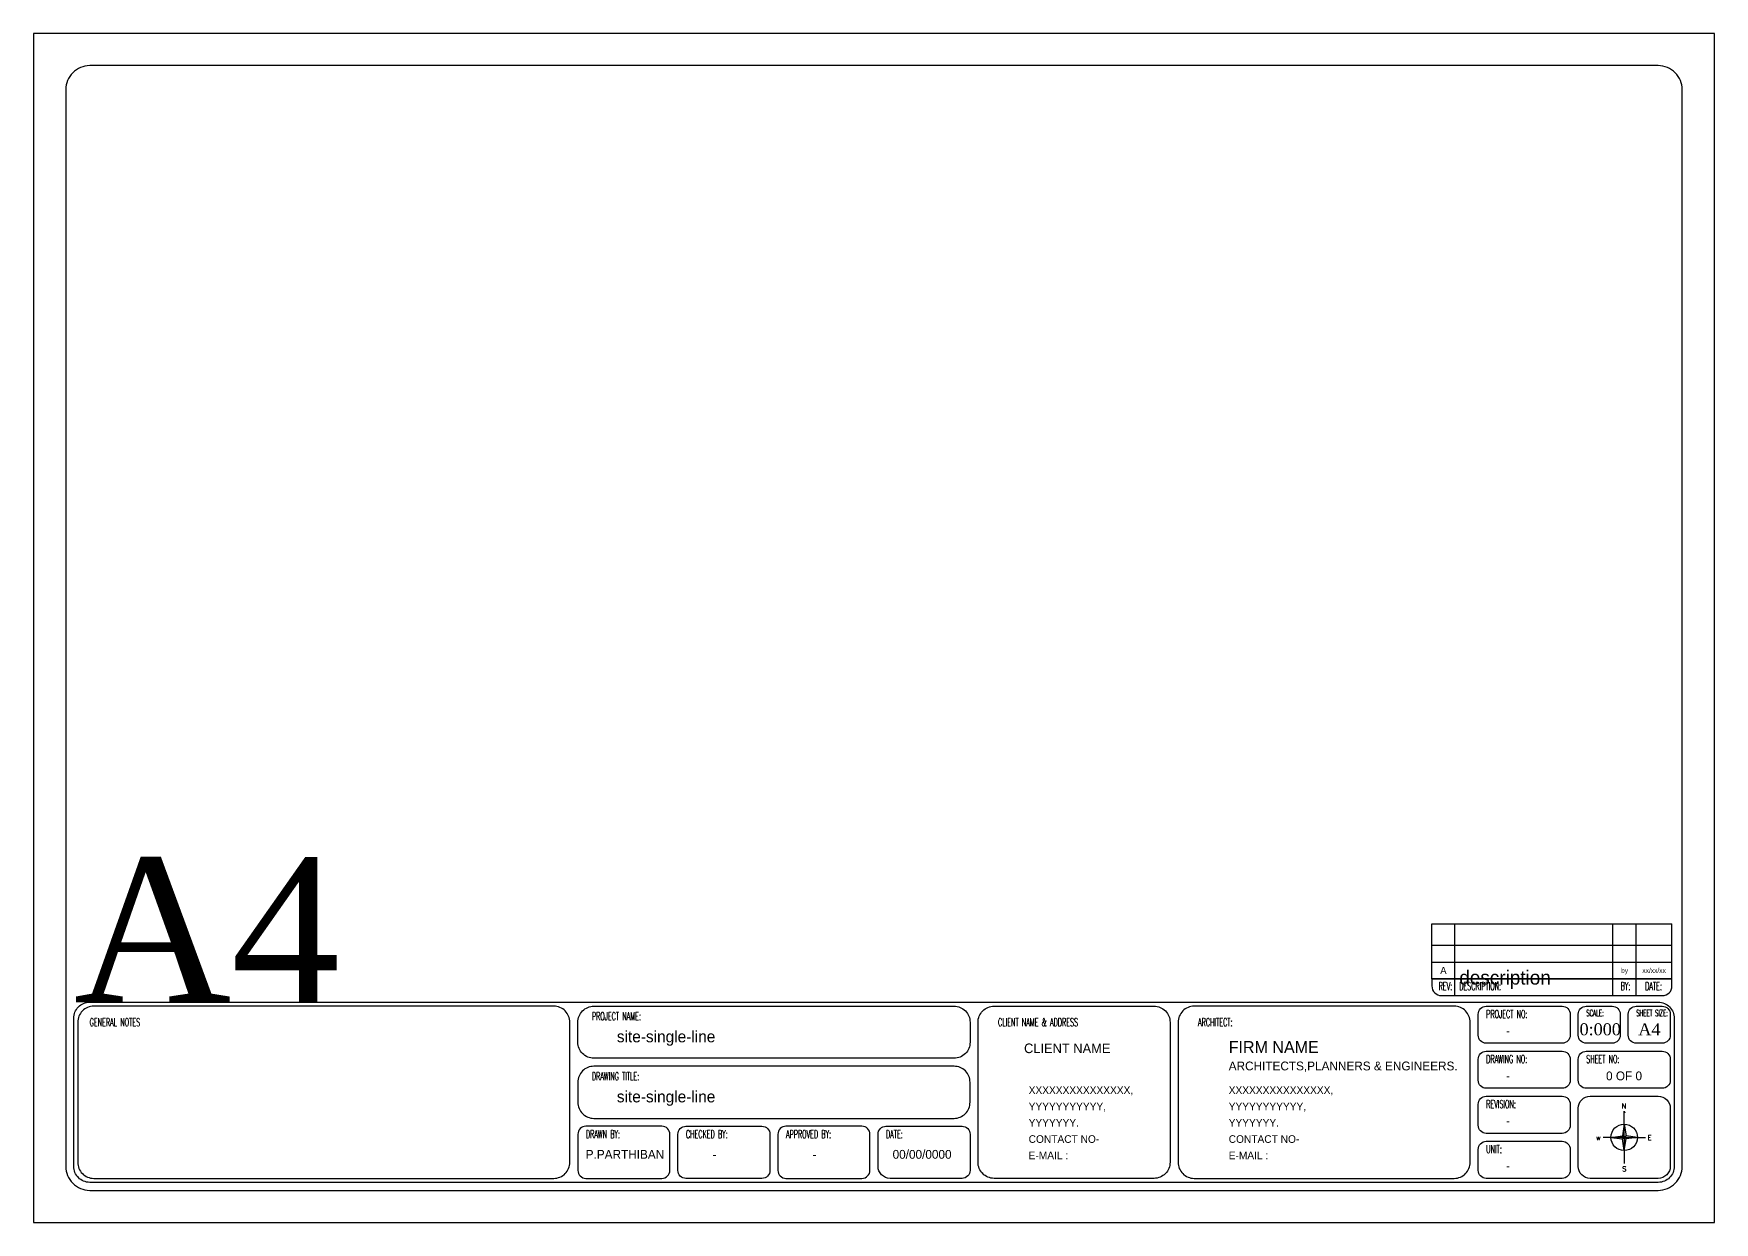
# Model space of a CAD drawing. Header units: millimetres. Extents: x 120 to 8770, y -9 to 2034.
# Drawn here: x 3590.8 to 3887.8, y -8.7 to 201.3 of the extents above; entities that cross this region are included whole.
import ezdxf
from ezdxf.enums import TextEntityAlignment as Align

# ---------------------------------------------------------------- set-up
doc = ezdxf.new("R2018")
doc.units = ezdxf.units.MM
doc.header["$MEASUREMENT"] = 0
for name, color, linetype in [('FENCE', 7, 'Continuous'), ('POWER', 40, 'Continuous'), ('TEXT', 4, 'Continuous')]:
    doc.layers.add(name, color=color, linetype=linetype)
doc.styles.add('romans', font='romans.shx', dxfattribs={"width": 0.5, "height": 8})
doc.styles.add('RT', font='romant.shx')
doc.styles.add('TNR', font='times.ttf')
doc.styles.add('YS TEXT', font='GOTHIC.TTF')

# ---------------------------------------------------------------- blocks, each defined once
blk = doc.blocks.new('A$C6670421E')
at = {"layer": 'FENCE', "linetype": 'Continuous'}
h = blk.add_hatch(color=256, dxfattribs=at)
h.paths.add_polyline_path([(934, 1023), (878, 1068), (878, 652)])
h.paths.add_polyline_path([(1294, 1068), (934, 1114), (878, 1068)])
h.paths.add_polyline_path([(878, 1484), (821, 1114), (878, 1068)])
h.paths.add_polyline_path([(821, 1023), (878, 1068), (462, 1068)])
at = {"layer": 'FENCE'}
for p, q in [((878, 1068), (878, 652)), ((878, 652), (878, 247))]:
    blk.add_line(p, q, dxfattribs=at)
blk.add_circle((878, 1068), 416, dxfattribs=at)
at = {"layer": 'POWER'}
for p, q in [((878, 1890), (860, 1836)), ((878, 1484), (878, 1890)), ((878, 1890), (896, 1836)), ((462, 1068), (215, 1068)), ((462, 1068), (215, 1068)), ((462, 1068), (821, 1114)), ((462, 1068), (821, 1023)), ((878, 1068), (462, 1068)), ((878, 1484), (821, 1114)), ((821, 1114), (878, 1068)), ((821, 1023), (878, 1068)), ((878, 1484), (934, 1114)), ((878, 1068), (878, 1484)), ((934, 1114), (878, 1068)), ((878, 1068), (1294, 1068)), ((934, 1023), (878, 1068)), ((1294, 1068), (934, 1114)), ((1294, 1068), (934, 1023)), ((1294, 1068), (1541, 1068)), ((1294, 1068), (1541, 1068))]:
    blk.add_line(p, q, dxfattribs=at)
at = {"layer": 'TEXT'}
for q in [(821, 1023), (934, 1023)]:
    blk.add_line((878, 652), q, dxfattribs=at)
at = {"layer": 'TEXT', "style": 'RT'}
for s, p in [('N', (797, 1972)), ('w', (-7, 977)), ('E', (1610, 977)), ('S', (809, 0))]:
    blk.add_text(s, height=158, dxfattribs=at).set_placement(p)
blk = doc.blocks.new('A4L1')
for p, q in [((247.08, 52.75), (289.5, 52.75)), ((247.08, 45.98), (247.08, 52.75)), ((247.08, 52.75), (289.5, 52.75)), ((251.15, 45.98), (251.15, 52.75)), ((279.07, 45.98), (279.07, 52.75)), ((283.2, 45.98), (283.2, 52.75)), ((289.5, 45.98), (289.5, 52.75)), ((247.08, 48.95), (289.5, 48.95)), ((247.08, 45.98), (289.5, 45.98)), ((247.08, 43.01), (247.08, 45.98)), ((247.08, 45.98), (289.5, 45.98)), ((251.15, 43.01), (251.15, 45.98)), ((279.07, 43.01), (279.07, 45.98)), ((283.2, 43.01), (283.2, 45.98)), ((289.5, 43.01), (289.5, 45.98)), ((247.08, 43.01), (289.5, 43.01))]:
    blk.add_line(p, q)
at = {"linetype": 'Continuous'}
for p, q in [((289.5, 43.01), (247.08, 43.01)), ((247.08, 43.01), (247.08, 41.76)), ((251.15, 40.07), (251.15, 43.01)), ((279.07, 40.07), (279.07, 43.01)), ((283.2, 40.07), (283.2, 43.01)), ((289.5, 41.76), (289.5, 43.01)), ((248.78, 40.07), (287.81, 40.07))]:
    blk.add_line(p, q, dxfattribs=at)
blk.add_lwpolyline([(0, 0), (297, 0), (297, 210), (0, 210)], close=True)
for points in [[(9.91, 5.66), (287.09, 5.66, 0.414214), (291.33, 9.9), (291.33, 200.1, 0.414214), (287.09, 204.34), (9.91, 204.34, 0.414214), (5.67, 200.1), (5.67, 9.9, 0.414214)], [(9.91, 38.89), (287.09, 38.89, -0.414214), (289.91, 36.06), (289.91, 9.9, -0.414214), (287.09, 7.07), (9.91, 7.07, -0.414214), (7.09, 9.9), (7.09, 36.06, -0.414214)], [(10.62, 7.78), (91.93, 7.78, 0.414214), (94.76, 10.61), (94.76, 35.35, 0.414214), (91.93, 38.18), (10.62, 38.18, 0.414214), (7.79, 35.35), (7.79, 10.61, 0.414214)], [(99, 38.18), (162.64, 38.18, -0.414214), (165.47, 35.35), (165.47, 31.82, -0.414214), (162.64, 28.99), (99, 28.99, -0.414214), (96.18, 31.82), (96.18, 35.35, -0.414214)], [(169.71, 38.18), (197.99, 38.18, -0.414214), (200.82, 35.35), (200.82, 10.61, -0.414214), (197.99, 7.78), (169.71, 7.78, -0.414214), (166.88, 10.61), (166.88, 35.35, -0.414214)], [(205.07, 7.78), (251.03, 7.78, 0.414214), (253.85, 10.61), (253.85, 35.35, 0.414214), (251.03, 38.18), (205.07, 38.18, 0.414214), (202.24, 35.35), (202.24, 10.61, 0.414214)], [(256.68, 38.18), (270.12, 38.18, -0.414214), (271.53, 36.77), (271.53, 33.06, -0.414214), (270.12, 31.64), (256.68, 31.64, -0.414214), (255.27, 33.06), (255.27, 36.77, -0.414214)], [(274.36, 38.18), (278.95, 38.18, -0.414214), (280.37, 36.77), (280.37, 33.06, -0.414214), (278.95, 31.64), (274.36, 31.64, -0.414214), (272.94, 33.06), (272.94, 36.77, -0.414214)], [(283.2, 38.18), (287.79, 38.18, -0.414214), (289.21, 36.77), (289.21, 33.06, -0.414214), (287.79, 31.64), (283.2, 31.64, -0.414214), (281.78, 33.06), (281.78, 36.77, -0.414214)], [(256.68, 30.23), (270.12, 30.23, -0.414214), (271.53, 28.81), (271.53, 25.1, -0.414214), (270.12, 23.69), (256.68, 23.69, -0.414214), (255.27, 25.1), (255.27, 28.81, -0.414214)], [(274.36, 30.23), (287.79, 30.23, -0.414214), (289.21, 28.81), (289.21, 25.1, -0.414214), (287.79, 23.69), (274.36, 23.69, -0.414214), (272.94, 25.1), (272.94, 28.81, -0.414214)], [(162.64, 27.58), (99, 27.58, 0.414214), (96.18, 24.75), (96.18, 21.21, 0.414214), (99, 18.38), (162.64, 18.38, 0.414214), (165.47, 21.21), (165.47, 24.75, 0.414214)], [(256.68, 22.27), (270.12, 22.27, -0.414214), (271.53, 20.86), (271.53, 17.15, -0.414214), (270.12, 15.73), (256.68, 15.73, -0.414214), (255.27, 17.15), (255.27, 20.86, -0.414214)], [(275.07, 22.27), (287.09, 22.27, -0.414214), (289.21, 20.15), (289.21, 9.9, -0.414214), (287.09, 7.78), (275.07, 7.78, -0.414214), (272.94, 9.9), (272.94, 20.15, -0.414214)], [(97.59, 7.78), (111.03, 7.78, 0.414214), (112.44, 9.19), (112.44, 15.56, 0.414214), (111.03, 16.97), (97.59, 16.97, 0.414214), (96.18, 15.56), (96.18, 9.19, 0.414214)], [(115.27, 16.97), (128.7, 16.97, -0.414214), (130.12, 15.56), (130.12, 9.19, -0.414214), (128.7, 7.78), (115.27, 7.78, -0.414214), (113.85, 9.19), (113.85, 15.56, -0.414214)], [(132.94, 7.78), (146.38, 7.78, 0.414214), (147.79, 9.19), (147.79, 15.56, 0.414214), (146.38, 16.97), (132.94, 16.97, 0.414214), (131.53, 15.56), (131.53, 9.19, 0.414214)], [(150.62, 16.97), (164.06, 16.97, -0.414214), (165.47, 15.56), (165.47, 9.19, -0.414214), (164.06, 7.78), (151.33, 7.78, -0.414214), (149.21, 9.9), (149.21, 15.56, -0.414214)], [(256.68, 14.32), (270.12, 14.32, -0.414214), (271.53, 12.9), (271.53, 9.19, -0.414214), (270.12, 7.78), (256.68, 7.78, -0.414214), (255.27, 9.19), (255.27, 12.9, -0.414214)]]:
    blk.add_lwpolyline(points, format="xyb", close=True)
for centre, start, end in [((248.78, 41.76), 180, 270), ((287.81, 41.76), 270, 0)]:
    blk.add_arc(centre, 1.7, start, end, dxfattribs=at)
at = {"xscale": 0.005629487810933837, "yscale": 0.005629487810933837, "zscale": 0.005629487810933837}
blk.add_blockref('A$C6670421E', (276.13, 9.01), dxfattribs=at)
for s, height, style, p in [('A4', 25.5, 'TNR', (7.09, 38.89)), ('-', 1.56, 'YS TEXT', (260.18, 33.05)), ('0:000', 2.121, 'TNR', (273.18, 33.05)), ('A4', 2.121, 'TNR', (283.56, 33.05)), ('CLIENT NAME', 1.697, 'YS TEXT', (175.02, 29.9)), ('FIRM NAME', 2.121, 'YS TEXT', (211.18, 29.9)), ('ARCHITECTS,PLANNERS & ENGINEERS.', 1.5556, 'YS TEXT', (211.18, 26.85)), ('XXXXXXXXXXXXXXX,', 1.3434, 'YS TEXT', (175.83, 22.69)), ('XXXXXXXXXXXXXXX,', 1.3434, 'YS TEXT', (211.18, 22.69)), ('-', 1.56, 'YS TEXT', (260.18, 25.1)), ('0 OF 0', 1.556, 'YS TEXT', (277.86, 25.1)), ('YYYYYYYYYYY,', 1.3434, 'YS TEXT', (175.83, 19.81)), ('YYYYYYYYYYY,', 1.3434, 'YS TEXT', (211.18, 19.81)), ('YYYYYYY.', 1.343, 'YS TEXT', (175.83, 16.93)), ('YYYYYYY.', 1.343, 'YS TEXT', (211.18, 16.93)), ('-', 1.56, 'YS TEXT', (260.18, 17.14)), ('CONTACT NO-', 1.3434, 'YS TEXT', (175.83, 14.05)), ('CONTACT NO-', 1.3434, 'YS TEXT', (211.18, 14.05)), ('P.PARTHIBAN', 1.5556, 'YS TEXT', (97.56, 11.24)), ('-', 1.56, 'YS TEXT', (119.96, 11.24)), ('-', 1.56, 'YS TEXT', (137.64, 11.24)), ('00/00/0000', 1.556, 'YS TEXT', (151.79, 11.24)), ('E-MAIL : ', 1.343, 'YS TEXT', (175.83, 11.16)), ('E-MAIL : ', 1.343, 'YS TEXT', (211.18, 11.16)), ('-', 1.56, 'YS TEXT', (260.18, 9.19))]:
    blk.add_text(s, height=height, dxfattribs=dict(style=style)).set_placement(p)
at = {"style": 'romans', "width": 0.5}
for s, height, p in [('REV:', 1.414, (248.27, 41.04)), ('DESCRIPTION:', 1.4141, (251.92, 41.04)), ('BY:', 1.414, (280.44, 41.04)), ('DATE:', 1.414, (284.77, 41.04)), ('GENERAL NOTES', 1.4141, (9.91, 34.65)), ('PROJECT NAME:', 1.4141, (98.65, 35.71)), ('CLIENT NAME & ADDRESS', 1.4141, (170.42, 34.65)), ('ARCHITECT:', 1.414, (205.77, 34.65)), ('PROJECT NO:', 1.4141, (256.68, 36.1)), ('SCALE:', 1.131, (274.36, 36.41)), ('SHEET SIZE:', 1.1313, (283.2, 36.41)), ('DRAWING NO:', 1.4141, (256.68, 28.15)), ('SHEET NO:', 1.414, (274.36, 28.15)), ('DRAWING TITLE:', 1.4141, (98.65, 25.1)), ('REVISION:', 1.414, (256.68, 20.19)), ('DRAWN BY:', 1.414, (97.59, 14.88)), ('CHECKED BY:', 1.4141, (115.27, 14.88)), ('APPROVED BY:', 1.4141, (132.94, 14.88)), ('DATE:', 1.414, (150.62, 14.88)), ('UNIT:', 1.414, (256.68, 12.24))]:
    blk.add_text(s, height=height, dxfattribs=at).set_placement(p)
at = {"style": 'YS TEXT'}
for tag, height, p in [('rev', 1.27, (249.12, 44.5)), ('by', 0.848, (281.13, 44.5)), ('date', 0.848, (286.35, 44.5))]:
    blk.add_attdef(tag, text='', height=height, dxfattribs=at).set_placement(p, align=Align.MIDDLE_CENTER)
at = {"lineweight": 30, "flags": 104}
blk.add_attdef('description', text='', height=1.17, dxfattribs=at).set_placement((251.93, 44.5), align=Align.MIDDLE_LEFT)
at = {"style": 'YS TEXT'}
for tag, p in [('PROJECT_TITLE', (103.06, 31.81)), ('DRAWING_TITLE', (103.06, 21.2))]:
    blk.add_attdef(tag, p, '', height=2.04, dxfattribs=at)

msp = doc.modelspace()

# ---------------------------------------------------------------- block references
ref = msp.add_blockref('A4L1', (3590.81, -8.66), dxfattribs=dict(xscale=0.999997416197115, yscale=0.999997416197115, zscale=0.999997416197115))
ref.add_attrib('SITE_PLAN', 'site-single-line', (3693.87, 12.54), dxfattribs={"height": 2.0364, "style": 'YS TEXT'})
ref.add_attrib('PROPOSED_RESIDENCE_FOR_MR.ANDREW', 'site-single-line', (3693.87, 23.15), dxfattribs={"height": 2.0364, "style": 'YS TEXT'})
ref.add_attrib('date', 'xx/xx/xx', dxfattribs={"height": 0.848, "style": 'YS TEXT'}).set_placement((3877.16, 35.84), align=Align.MIDDLE_CENTER)
ref.add_attrib('by', 'by', dxfattribs={"height": 0.848, "style": 'YS TEXT'}).set_placement((3871.95, 35.84), align=Align.MIDDLE_CENTER)
lines = msp.add_mtext('description', dxfattribs={"insert": (3842.74, 35.84), "char_height": 2.5, "attachment_point": 1})
ref.add_attrib('description', '', (3842.74, 35.84), dxfattribs={"flags": 104}).embed_mtext(lines)
ref.add_attrib('rev', 'A', dxfattribs={"height": 1.27, "style": 'YS TEXT'}).set_placement((3839.93, 35.84), align=Align.MIDDLE_CENTER)

doc.saveas('drawing.dxf')
